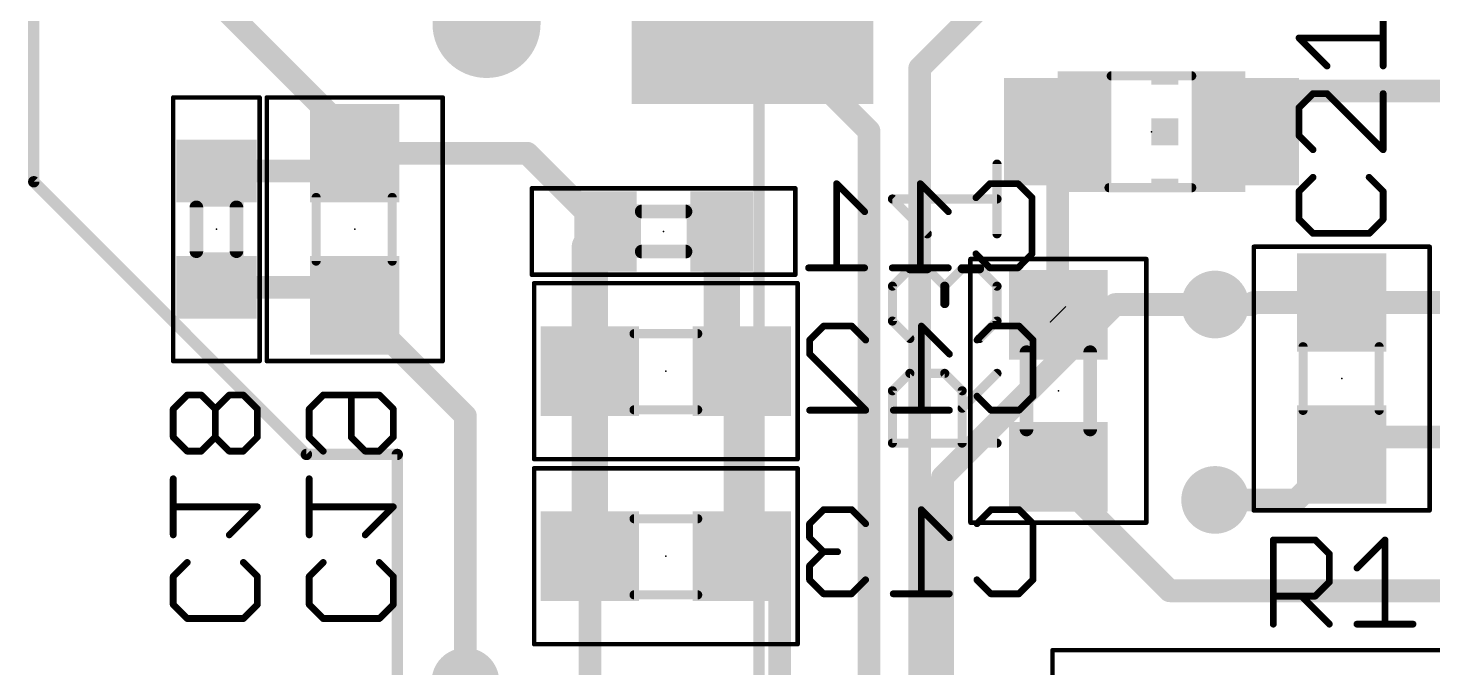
# Model space of a CAD drawing. Extents: x -0.1 to 70.5, y -0.1 to 57.
# Drawn here: x 25.59 to 41.3, y 37.49 to 44.64 of the extents above; entities that cross this region are included whole.
import ezdxf

# ---------------------------------------------------------------- set-up
doc = ezdxf.new("R2010")
doc.units = 0
for name, color, linetype in [('1', 14, 'CONTINUOUS'), ('16', 174, 'CONTINUOUS'), ('17', 94, 'CONTINUOUS'), ('18', 94, 'CONTINUOUS'), ('21', 250, 'CONTINUOUS'), ('23', 178, 'CONTINUOUS'), ('24', 178, 'CONTINUOUS'), ('25', 250, 'CONTINUOUS'), ('26', 250, 'CONTINUOUS'), ('39', 14, 'CONTINUOUS'), ('40', 174, 'CONTINUOUS'), ('51', 250, 'CONTINUOUS'), ('52', 250, 'CONTINUOUS')]:
    doc.layers.add(name, color=color, linetype=linetype)

# ---------------------------------------------------------------- blocks, each defined once
blk = doc.blocks.new('RECT')
blk.add_solid([(-0.5, -0.5), (0.5, -0.5), (-0.5, 0.5), (0.5, 0.5)])
blk = doc.blocks.new('LONGP100')
at = {"const_width": 1}
blk.add_lwpolyline([(-0.5, 0), (0.5, 0)], dxfattribs=at)
at = {"const_width": 0.5}
for points in [[(-0.5, 0.25, 1), (-0.5, -0.25)], [(0.5, -0.25, 1), (0.5, 0.25)]]:
    blk.add_lwpolyline(points, format="xyb", dxfattribs=at)
blk = doc.blocks.new('ROUNDV')
at = {"const_width": 0.5}
blk.add_lwpolyline([(0, -0.25, 1), (0, 0.25, 1), (0, -0.25)], format="xyb", dxfattribs=at)

msp = doc.modelspace()

# ---------------------------------------------------------------- linework, layer by layer
at = {"layer": '1'}
for points, const_width in [([(25.654, 42.926), (25.654, 56.896)], 0.127), ([(35.56, 44.196), (37.8748, 46.5108)], 0.254), ([(35.56, 44.196), (35.56, 31.75)], 0.254), ([(39.2008, 43.4848), (39.658, 43.942)], 0.254), ([(39.658, 43.942), (42.926, 43.942)], 0.254), ([(37.1008, 41.4478), (37.1008, 43.4848)], 0.254), ([(28.702, 39.878), (25.654, 42.926)], 0.127), ([(39.2682, 41.5542), (38.862, 41.5542)], 0.254), ([(39.2906, 41.5766), (39.2682, 41.5542)], 0.254), ([(40.2774, 41.5766), (39.2906, 41.5766)], 0.254), ([(41.6138, 41.5766), (40.2774, 41.5766)], 0.254), ([(37.1094, 41.4392), (37.1008, 41.4478)], 0.254), ([(40.2774, 39.8766), (40.4742, 40.0734)], 0.254), ([(40.4742, 40.0734), (41.817, 40.0734)], 0.254), ([(29.718, 39.878), (28.702, 39.878)], 0.127), ([(29.718, 20.32), (29.718, 39.878)], 0.127), ([(40.2774, 39.8766), (39.7708, 39.37)], 0.254), ([(37.1094, 39.5986), (37.1094, 39.7392)], 0.254), ([(38.354, 38.354), (37.1094, 39.5986)], 0.254), ([(39.7708, 39.37), (38.862, 39.37)], 0.254), ([(41.656, 38.354), (38.354, 38.354)], 0.254)]:
    msp.add_lwpolyline(points, dxfattribs=dict(at, const_width=const_width))
for points, const_width in [([(35.6235, 44.196, 1), (35.4965, 44.196)], 0.127), ([(35.5151, 44.2409, 1), (35.6049, 44.1511)], 0.127), ([(39.658, 44.0055, 1), (39.658, 43.8785)], 0.127), ([(39.7029, 43.8971, 1), (39.6131, 43.9869)], 0.127), ([(37.1643, 43.4848, 1), (37.0373, 43.4848)], 0.127), ([(39.1559, 43.5297, 1), (39.2457, 43.4399)], 0.127), ([(25.6765, 42.9485, 1), (25.6315, 42.9035)], 0.0635), ([(25.6223, 42.926, 1), (25.6857, 42.926)], 0.0635), ([(38.862, 41.6177, 1), (38.862, 41.4907)], 0.127), ([(39.2233, 41.5991, 1), (39.3131, 41.5093)], 0.127), ([(39.2906, 41.6401, 1), (39.2906, 41.5131)], 0.127), ([(39.3355, 41.5317, 1), (39.2457, 41.6215)], 0.127), ([(39.2682, 41.4907, 1), (39.2682, 41.6177)], 0.127), ([(40.2774, 41.6401, 1), (40.2774, 41.5131)], 0.127), ([(40.2774, 41.5131, 1), (40.2774, 41.6401)], 0.127), ([(37.1457, 41.4927, 1), (37.0559, 41.4029)], 0.127), ([(37.0373, 41.4478, 1), (37.1643, 41.4478)], 0.127), ([(37.0645, 41.3943, 1), (37.1543, 41.4841)], 0.127), ([(40.4742, 40.1369, 1), (40.4742, 40.0099)], 0.127), ([(40.5191, 40.0285, 1), (40.4293, 40.1183)], 0.127), ([(28.702, 39.9098, 1), (28.702, 39.8462)], 0.0635), ([(28.6795, 39.8555, 1), (28.7245, 39.9005)], 0.0635), ([(29.7497, 39.878, 1), (29.6863, 39.878)], 0.0635), ([(29.718, 39.8462, 1), (29.718, 39.9098)], 0.0635), ([(40.2325, 39.9215, 1), (40.3223, 39.8317)], 0.127), ([(40.3223, 39.8317, 1), (40.2325, 39.9215)], 0.127), ([(37.1729, 39.7392, 1), (37.0459, 39.7392)], 0.127), ([(37.1543, 39.6435, 1), (37.0645, 39.5537)], 0.127), ([(37.0459, 39.5986, 1), (37.1729, 39.5986)], 0.127), ([(38.862, 39.4335, 1), (38.862, 39.3065)], 0.127), ([(39.7259, 39.4149, 1), (39.8157, 39.3251)], 0.127), ([(39.7708, 39.3065, 1), (39.7708, 39.4335)], 0.127), ([(38.354, 38.4175, 1), (38.354, 38.2905)], 0.127), ([(38.3091, 38.3091, 1), (38.3989, 38.3989)], 0.127)]:
    msp.add_lwpolyline(points, format="xyb", dxfattribs=dict(at, const_width=const_width))
at = {"layer": '16'}
for points, const_width in [([(25.654, 42.926), (25.654, 56.896)], 0.127), ([(29.2428, 43.4012), (27.432, 45.212)], 0.254), ([(34.992, 43.494), (33.274, 45.212)], 0.254), ([(29.2428, 43.245), (29.2428, 43.4012)], 0.254), ([(34.992, 28.146), (34.992, 43.494)], 0.254), ([(29.0428, 43.045), (29.2428, 43.245)], 0.254), ([(29.2428, 43.245), (31.1708, 43.245)], 0.254), ([(31.1708, 43.245), (32.046, 42.3698)], 0.254), ([(27.696, 43.045), (29.0428, 43.045)], 0.254), ([(28.702, 39.878), (25.654, 42.926)], 0.127), ([(31.8714, 42.1952), (32.046, 42.3698)], 0.4064), ([(33.346, 41.0344), (33.346, 42.3698)], 0.4064), ([(31.8714, 40.809), (31.8714, 42.1952)], 0.4064), ([(27.696, 41.745), (29.0428, 41.745)], 0.254), ([(29.0428, 41.745), (29.1709, 41.6169)], 0.254), ([(29.1709, 41.6169), (29.2428, 41.545)], 0.254), ([(30.48, 40.3078), (29.2428, 41.545)], 0.254), ([(37.7442, 41.5542), (35.814, 39.624)], 0.254), ([(38.862, 41.5542), (37.7442, 41.5542)], 0.254), ([(33.5714, 40.809), (33.346, 41.0344)], 0.4064), ([(31.8714, 38.7406), (31.8714, 40.809)], 0.4064), ([(33.5714, 38.7406), (33.5714, 40.809)], 0.4064), ([(30.48, 37.338), (30.48, 40.3078)], 0.254), ([(29.718, 39.878), (28.702, 39.878)], 0.127), ([(29.718, 20.32), (29.718, 39.878)], 0.127), ([(35.814, 39.624), (35.814, 29.464)], 0.254), ([(33.5968, 38.766), (33.5714, 38.7406)], 0.4064), ([(31.8714, 33.1526), (31.8714, 38.7406)], 0.254), ([(33.992, 38.3708), (33.5968, 38.766)], 0.254), ([(33.992, 28.146), (33.992, 38.3708)], 0.254)]:
    msp.add_lwpolyline(points, dxfattribs=dict(at, const_width=const_width))
for points, const_width in [([(29.3063, 43.4012, 1), (29.1793, 43.4012)], 0.127), ([(29.1979, 43.3563, 1), (29.2877, 43.4461)], 0.127), ([(35.0555, 43.494, 1), (34.9285, 43.494)], 0.127), ([(34.9471, 43.4491, 1), (35.0369, 43.5389)], 0.127), ([(29.2428, 43.3085, 1), (29.2428, 43.1815)], 0.127), ([(29.2877, 43.2001, 1), (29.1979, 43.2899)], 0.127), ([(31.2157, 43.2899, 1), (31.1259, 43.2001)], 0.127), ([(31.1708, 43.1815, 1), (31.1708, 43.3085)], 0.127), ([(29.1793, 43.245, 1), (29.3063, 43.245)], 0.127), ([(27.696, 43.1085, 1), (27.696, 42.9815)], 0.127), ([(28.9979, 43.0899, 1), (29.0877, 43.0001)], 0.127), ([(29.0428, 42.9815, 1), (29.0428, 43.1085)], 0.127), ([(25.6765, 42.9485, 1), (25.6315, 42.9035)], 0.0635), ([(25.6223, 42.926, 1), (25.6857, 42.926)], 0.0635), ([(32.1178, 42.298, 1), (31.9742, 42.4416)], 0.2032), ([(33.4476, 42.3698, 1), (33.2444, 42.3698)], 0.2032), ([(32.0011, 42.3249, 1), (32.0909, 42.4147)], 0.127), ([(31.973, 42.1952, 1), (31.7698, 42.1952)], 0.2032), ([(31.7996, 42.267, 1), (31.9432, 42.1234)], 0.2032), ([(27.696, 41.8085, 1), (27.696, 41.6815)], 0.127), ([(29.0877, 41.7899, 1), (28.9979, 41.7001)], 0.127), ([(29.0428, 41.6815, 1), (29.0428, 41.8085)], 0.127), ([(29.2158, 41.6618, 1), (29.126, 41.572)], 0.127), ([(29.126, 41.572, 1), (29.2158, 41.6618)], 0.127), ([(29.2877, 41.5899, 1), (29.1979, 41.5001)], 0.127), ([(29.1979, 41.5001, 1), (29.2877, 41.5899)], 0.127), ([(37.7442, 41.6177, 1), (37.7442, 41.4907)], 0.127), ([(37.7891, 41.5093, 1), (37.6993, 41.5991)], 0.127), ([(38.862, 41.4907, 1), (38.862, 41.6177)], 0.127), ([(33.4178, 41.1062, 1), (33.2742, 40.9626)], 0.2032), ([(31.973, 40.809, 1), (31.7698, 40.809)], 0.2032), ([(33.2444, 41.0344, 1), (33.4476, 41.0344)], 0.2032), ([(33.673, 40.809, 1), (33.4698, 40.809)], 0.2032), ([(31.7698, 40.809, 1), (31.973, 40.809)], 0.2032), ([(33.4996, 40.7372, 1), (33.6432, 40.8808)], 0.2032), ([(30.5435, 40.3078, 1), (30.4165, 40.3078)], 0.127), ([(30.4351, 40.2629, 1), (30.5249, 40.3527)], 0.127), ([(28.702, 39.9098, 1), (28.702, 39.8462)], 0.0635), ([(28.6795, 39.8555, 1), (28.7245, 39.9005)], 0.0635), ([(29.7497, 39.878, 1), (29.6863, 39.878)], 0.0635), ([(29.718, 39.8462, 1), (29.718, 39.9098)], 0.0635), ([(35.8775, 39.624, 1), (35.7505, 39.624)], 0.127), ([(35.7691, 39.6689, 1), (35.8589, 39.5791)], 0.127), ([(33.6686, 38.6942, 1), (33.525, 38.8378)], 0.2032), ([(31.7698, 38.7406, 1), (31.973, 38.7406)], 0.2032), ([(31.9349, 38.7406, 1), (31.8079, 38.7406)], 0.127), ([(33.4698, 38.7406, 1), (33.673, 38.7406)], 0.2032), ([(33.4996, 38.8124, 1), (33.6432, 38.6688)], 0.2032), ([(33.6417, 38.8109, 1), (33.5519, 38.7211)], 0.127), ([(34.0555, 38.3708, 1), (33.9285, 38.3708)], 0.127), ([(33.9471, 38.3259, 1), (34.0369, 38.4157)], 0.127)]:
    msp.add_lwpolyline(points, format="xyb", dxfattribs=dict(at, const_width=const_width))
at = {"layer": '21', "const_width": 0.127}
msp.add_lwpolyline([(33.764, 55.2), (33.764, 35.642)], dxfattribs=at)
at = {"layer": '23'}
for p in [(38.1508, 43.4848), (40.2774, 40.7266), (37.1094, 40.5892)]:
    msp.add_point(p, dxfattribs=at)
at = {"layer": '24'}
for p in [(27.696, 42.395), (29.2428, 42.395), (32.696, 42.3698), (32.7214, 40.809), (32.7214, 38.7406)]:
    msp.add_point(p, dxfattribs=at)
at = {"layer": '25'}
for points, const_width in [([(40.7411, 44.2199), (40.7411, 44.847)], 0.0762), ([(40.114, 44.2199), (39.8005, 44.5335)], 0.0762), ([(39.8005, 44.5335), (40.7411, 44.5335)], 0.0762), ([(39.9573, 43.9115), (39.8005, 43.7547)], 0.0762), ([(40.114, 43.9115), (39.9573, 43.9115)], 0.0762), ([(40.7411, 43.2844), (40.114, 43.9115)], 0.0762), ([(40.7411, 43.9115), (40.7411, 43.2844)], 0.0762), ([(39.8005, 43.7547), (39.8005, 43.4412)], 0.0762), ([(39.8005, 43.4412), (39.9573, 43.2844)], 0.0762), ([(36.4236, 42.3438), (36.4236, 43.1234)], 0.1016), ([(39.9573, 42.976), (39.8005, 42.8192)], 0.0762), ([(40.7411, 42.8192), (40.5843, 42.976)], 0.0762), ([(35.644, 42.3438), (35.2542, 42.7336)], 0.1016), ([(35.2542, 42.7336), (36.4236, 42.7336)], 0.1016), ([(39.8005, 42.8192), (39.8005, 42.5057)], 0.0762), ([(40.7411, 42.5057), (40.7411, 42.8192)], 0.0762), ([(39.8005, 42.5057), (39.9573, 42.3489)], 0.0762), ([(40.5843, 42.3489), (40.7411, 42.5057)], 0.0762), ([(39.9573, 42.3489), (40.5843, 42.3489)], 0.0762), ([(35.2542, 41.7591), (35.4491, 41.954)], 0.1016), ([(35.4491, 41.954), (35.644, 41.954)], 0.1016), ([(35.644, 41.954), (35.8389, 41.7591)], 0.1016), ([(35.8389, 41.7591), (36.0338, 41.954)], 0.1016), ([(36.0338, 41.954), (36.2287, 41.954)], 0.1016), ([(36.2287, 41.954), (36.4236, 41.7591)], 0.1016), ([(35.2542, 41.3693), (35.2542, 41.7591)], 0.1016), ([(35.8389, 41.7591), (35.8389, 41.5642)], 0.1016), ([(36.4236, 41.7591), (36.4236, 41.3693)], 0.1016), ([(35.4491, 41.1744), (35.2542, 41.3693)], 0.1016), ([(36.4236, 41.3693), (36.2287, 41.1744)], 0.1016), ([(35.2542, 40.5897), (35.4491, 40.7846)], 0.1016), ([(35.4491, 40.7846), (35.8389, 40.7846)], 0.1016), ([(35.8389, 40.7846), (36.0338, 40.5897)], 0.1016), ([(36.0338, 40.3948), (36.4236, 40.7846)], 0.1016), ([(35.2542, 40.005), (35.2542, 40.5897)], 0.1016), ([(36.0338, 40.5897), (36.0338, 40.005)], 0.1016), ([(36.4236, 40.005), (35.2542, 40.005)], 0.1016), ([(39.5125, 37.9813), (39.5125, 38.9219)], 0.0762), ([(39.5125, 38.9219), (39.9828, 38.9219)], 0.0762), ([(39.9828, 38.9219), (40.1396, 38.7651)], 0.0762), ([(40.448, 38.6084), (40.7616, 38.9219)], 0.0762), ([(40.7616, 38.9219), (40.7616, 37.9813)], 0.0762), ([(40.1396, 38.7651), (40.1396, 38.4516)], 0.0762), ([(40.1396, 38.4516), (39.9828, 38.2948)], 0.0762), ([(39.9828, 38.2948), (39.5125, 38.2948)], 0.0762), ([(39.826, 38.2948), (40.1396, 37.9813)], 0.0762), ([(40.448, 37.9813), (41.0751, 37.9813)], 0.0762)]:
    msp.add_lwpolyline(points, dxfattribs=dict(at, const_width=const_width))
for points, const_width in [([(39.814, 44.5469, 1), (39.787, 44.52)], 0.0381), ([(39.8005, 44.5525, 1), (39.8005, 44.5144)], 0.0381), ([(40.7411, 44.5144, 1), (40.7411, 44.5525)], 0.0381), ([(40.1006, 44.2065, 1), (40.1275, 44.2334)], 0.0381), ([(40.7221, 44.2199, 1), (40.7602, 44.2199)], 0.0381), ([(39.9573, 43.9305, 1), (39.9573, 43.8924)], 0.0381), ([(39.9707, 43.898, 1), (39.9438, 43.925)], 0.0381), ([(40.1275, 43.925, 1), (40.1006, 43.898)], 0.0381), ([(40.114, 43.8924, 1), (40.114, 43.9305)], 0.0381), ([(40.7602, 43.9115, 1), (40.7221, 43.9115)], 0.0381), ([(39.8195, 43.7547, 1), (39.7814, 43.7547)], 0.0381), ([(39.787, 43.7682, 1), (39.814, 43.7412)], 0.0381), ([(39.7814, 43.4412, 1), (39.8195, 43.4412)], 0.0381), ([(39.814, 43.4547, 1), (39.787, 43.4277)], 0.0381), ([(39.9438, 43.2709, 1), (39.9707, 43.2979)], 0.0381), ([(40.7221, 43.2844, 1), (40.7602, 43.2844)], 0.0381), ([(40.7276, 43.2709, 1), (40.7546, 43.2979)], 0.0381), ([(36.449, 43.1234, 1), (36.3982, 43.1234)], 0.0508), ([(39.9707, 42.9625, 1), (39.9438, 42.9894)], 0.0381), ([(40.5978, 42.9894, 1), (40.5709, 42.9625)], 0.0381), ([(35.2722, 42.7516, 1), (35.2362, 42.7156)], 0.0508), ([(35.2542, 42.759, 1), (35.2542, 42.7082)], 0.0508), ([(36.4236, 42.7082, 1), (36.4236, 42.759)], 0.0508), ([(39.8195, 42.8192, 1), (39.7814, 42.8192)], 0.0381), ([(39.787, 42.8327, 1), (39.814, 42.8057)], 0.0381), ([(40.7602, 42.8192, 1), (40.7221, 42.8192)], 0.0381), ([(40.7276, 42.8057, 1), (40.7546, 42.8327)], 0.0381), ([(39.7814, 42.5057, 1), (39.8195, 42.5057)], 0.0381), ([(39.814, 42.5191, 1), (39.787, 42.4922)], 0.0381), ([(40.7221, 42.5057, 1), (40.7602, 42.5057)], 0.0381), ([(40.7546, 42.4922, 1), (40.7276, 42.5191)], 0.0381), ([(35.626, 42.3258, 1), (35.662, 42.3618)], 0.0508), ([(36.3982, 42.3438, 1), (36.449, 42.3438)], 0.0508), ([(39.9573, 42.368, 1), (39.9573, 42.3299)], 0.0381), ([(39.9438, 42.3354, 1), (39.9707, 42.3624)], 0.0381), ([(40.5709, 42.3624, 1), (40.5978, 42.3354)], 0.0381), ([(40.5843, 42.3299, 1), (40.5843, 42.368)], 0.0381), ([(35.4491, 41.9794, 1), (35.4491, 41.9286)], 0.0508), ([(35.4671, 41.936, 1), (35.4311, 41.972)], 0.0508), ([(35.662, 41.972, 1), (35.626, 41.936)], 0.0508), ([(35.644, 41.9286, 1), (35.644, 41.9794)], 0.0508), ([(36.0338, 41.9794, 1), (36.0338, 41.9286)], 0.0508), ([(36.0518, 41.936, 1), (36.0158, 41.972)], 0.0508), ([(36.2467, 41.972, 1), (36.2107, 41.936)], 0.0508), ([(36.2287, 41.9286, 1), (36.2287, 41.9794)], 0.0508), ([(35.2362, 41.7771, 1), (35.2722, 41.7411)], 0.0508), ([(35.2796, 41.7591, 1), (35.2288, 41.7591)], 0.0508), ([(35.8209, 41.7771, 1), (35.8569, 41.7411)], 0.0508), ([(35.8643, 41.7591, 1), (35.8135, 41.7591)], 0.0508), ([(35.8209, 41.7411, 1), (35.8569, 41.7771)], 0.0508), ([(36.449, 41.7591, 1), (36.3982, 41.7591)], 0.0508), ([(36.4056, 41.7411, 1), (36.4416, 41.7771)], 0.0508), ([(35.8135, 41.5642, 1), (35.8643, 41.5642)], 0.0508), ([(35.2722, 41.3873, 1), (35.2362, 41.3513)], 0.0508), ([(35.2288, 41.3693, 1), (35.2796, 41.3693)], 0.0508), ([(36.3982, 41.3693, 1), (36.449, 41.3693)], 0.0508), ([(36.4416, 41.3513, 1), (36.4056, 41.3873)], 0.0508), ([(35.4311, 41.1564, 1), (35.4671, 41.1924)], 0.0508), ([(36.2107, 41.1924, 1), (36.2467, 41.1564)], 0.0508), ([(35.4491, 40.81, 1), (35.4491, 40.7592)], 0.0508), ([(35.4671, 40.7666, 1), (35.4311, 40.8026)], 0.0508), ([(35.8569, 40.8026, 1), (35.8209, 40.7666)], 0.0508), ([(35.8389, 40.7592, 1), (35.8389, 40.81)], 0.0508), ([(36.4416, 40.7666, 1), (36.4056, 40.8026)], 0.0508), ([(35.2362, 40.6077, 1), (35.2722, 40.5717)], 0.0508), ([(35.2796, 40.5897, 1), (35.2288, 40.5897)], 0.0508), ([(36.0592, 40.5897, 1), (36.0084, 40.5897)], 0.0508), ([(36.0158, 40.5717, 1), (36.0518, 40.6077)], 0.0508), ([(36.0158, 40.4128, 1), (36.0518, 40.3768)], 0.0508), ([(35.2542, 40.0304, 1), (35.2542, 39.9796)], 0.0508), ([(36.4236, 39.9796, 1), (36.4236, 40.0304)], 0.0508), ([(35.2288, 40.005, 1), (35.2796, 40.005)], 0.0508), ([(36.0084, 40.005, 1), (36.0592, 40.005)], 0.0508), ([(39.5125, 38.941, 1), (39.5125, 38.9029)], 0.0381), ([(39.5316, 38.9219, 1), (39.4935, 38.9219)], 0.0381), ([(39.9963, 38.9354, 1), (39.9693, 38.9084)], 0.0381), ([(39.9828, 38.9029, 1), (39.9828, 38.941)], 0.0381), ([(40.7806, 38.9219, 1), (40.7425, 38.9219)], 0.0381), ([(40.775, 38.9084, 1), (40.7481, 38.9354)], 0.0381), ([(40.1586, 38.7651, 1), (40.1205, 38.7651)], 0.0381), ([(40.1261, 38.7517, 1), (40.153, 38.7786)], 0.0381), ([(40.4345, 38.6218, 1), (40.4615, 38.5949)], 0.0381), ([(40.153, 38.4381, 1), (40.1261, 38.4651)], 0.0381), ([(39.5125, 38.3139, 1), (39.5125, 38.2758)], 0.0381), ([(39.8395, 38.3083, 1), (39.8126, 38.2814)], 0.0381), ([(39.9693, 38.3083, 1), (39.9963, 38.2814)], 0.0381), ([(39.9828, 38.2758, 1), (39.9828, 38.3139)], 0.0381), ([(40.1205, 38.4516, 1), (40.1586, 38.4516)], 0.0381), ([(40.1261, 37.9678, 1), (40.153, 37.9948)], 0.0381), ([(40.448, 38.0004, 1), (40.448, 37.9623)], 0.0381), ([(41.0751, 37.9623, 1), (41.0751, 38.0004)], 0.0381), ([(39.4935, 37.9813, 1), (39.5316, 37.9813)], 0.0381), ([(40.7425, 37.9813, 1), (40.7806, 37.9813)], 0.0381)]:
    msp.add_lwpolyline(points, format="xyb", dxfattribs=dict(at, const_width=const_width))
at = {"layer": '26', "const_width": 0.0762}
for points in [[(34.9439, 42.5908), (34.6303, 42.9043)], [(34.6303, 42.9043), (34.6303, 41.9637)], [(35.8794, 42.5908), (35.5658, 42.9043)], [(35.5658, 42.9043), (35.5658, 41.9637)], [(36.1878, 42.7475), (36.3446, 42.9043)], [(36.3446, 42.9043), (36.6581, 42.9043)], [(36.6581, 42.9043), (36.8149, 42.7475)], [(36.8149, 42.7475), (36.8149, 42.1205)], [(36.3446, 41.9637), (36.1878, 42.1205)], [(36.8149, 42.1205), (36.6581, 41.9637)], [(34.9439, 41.9637), (34.3168, 41.9637)], [(35.8794, 41.9637), (35.2523, 41.9637)], [(36.6581, 41.9637), (36.3446, 41.9637)], [(34.3288, 41.1563), (34.4856, 41.3131)], [(34.4856, 41.3131), (34.7991, 41.3131)], [(34.7991, 41.3131), (34.9559, 41.1563)], [(35.8914, 40.9996), (35.5778, 41.3131)], [(35.5778, 41.3131), (35.5778, 40.3725)], [(36.1998, 41.1563), (36.3566, 41.3131)], [(36.3566, 41.3131), (36.6701, 41.3131)], [(36.6701, 41.3131), (36.8269, 41.1563)], [(34.3288, 40.9996), (34.3288, 41.1563)], [(36.8269, 41.1563), (36.8269, 40.5293)], [(34.9559, 40.3725), (34.3288, 40.9996)], [(27.3699, 40.5419), (27.2131, 40.3851)], [(27.5266, 40.5419), (27.3699, 40.5419)], [(27.6834, 40.3851), (27.5266, 40.5419)], [(27.8402, 40.5419), (27.6834, 40.3851)], [(27.9969, 40.5419), (27.8402, 40.5419)], [(28.1537, 40.3851), (27.9969, 40.5419)], [(28.7333, 40.3851), (28.8901, 40.5419)], [(28.8901, 40.5419), (29.5171, 40.5419)], [(29.2036, 40.0715), (29.2036, 40.5419)], [(29.5171, 40.5419), (29.6739, 40.3851)], [(36.3566, 40.3725), (36.1998, 40.5293)], [(36.8269, 40.5293), (36.6701, 40.3725)], [(27.2131, 40.3851), (27.2131, 40.0715)], [(27.6834, 40.0715), (27.6834, 40.3851)], [(28.1537, 40.0715), (28.1537, 40.3851)], [(28.7333, 40.0715), (28.7333, 40.3851)], [(29.6739, 40.3851), (29.6739, 40.0715)], [(34.3288, 40.3725), (34.9559, 40.3725)], [(35.8914, 40.3725), (35.2643, 40.3725)], [(36.6701, 40.3725), (36.3566, 40.3725)], [(27.2131, 40.0715), (27.3699, 39.9148)], [(27.5266, 39.9148), (27.6834, 40.0715)], [(27.6834, 40.0715), (27.8402, 39.9148)], [(27.9969, 39.9148), (28.1537, 40.0715)], [(28.8901, 39.9148), (28.7333, 40.0715)], [(29.3604, 39.9148), (29.2036, 40.0715)], [(29.6739, 40.0715), (29.5171, 39.9148)], [(27.3699, 39.9148), (27.5266, 39.9148)], [(27.8402, 39.9148), (27.9969, 39.9148)], [(29.5171, 39.9148), (29.3604, 39.9148)], [(27.2131, 38.9793), (27.2131, 39.6063)], [(28.7333, 38.9793), (28.7333, 39.6063)], [(28.1537, 39.2928), (27.2131, 39.2928)], [(27.8402, 38.9793), (28.1537, 39.2928)], [(29.6739, 39.2928), (28.7333, 39.2928)], [(29.3604, 38.9793), (29.6739, 39.2928)], [(34.4846, 39.2609), (34.3278, 39.1041)], [(34.7981, 39.2609), (34.4846, 39.2609)], [(34.9549, 39.1041), (34.7981, 39.2609)], [(35.8904, 38.9474), (35.5768, 39.2609)], [(35.5768, 39.2609), (35.5768, 38.3203)], [(36.1988, 39.1041), (36.3556, 39.2609)], [(36.3556, 39.2609), (36.6691, 39.2609)], [(36.6691, 39.2609), (36.8259, 39.1041)], [(34.3278, 39.1041), (34.3278, 38.9474)], [(36.8259, 39.1041), (36.8259, 38.4771)], [(34.3278, 38.9474), (34.4846, 38.7906)], [(34.4846, 38.7906), (34.3278, 38.6338)], [(34.4846, 38.7906), (34.6413, 38.7906)], [(27.2131, 38.514), (27.3699, 38.6708)], [(27.9969, 38.6708), (28.1537, 38.514)], [(28.7333, 38.514), (28.8901, 38.6708)], [(29.5171, 38.6708), (29.6739, 38.514)], [(34.3278, 38.6338), (34.3278, 38.4771)], [(27.2131, 38.2005), (27.2131, 38.514)], [(28.1537, 38.514), (28.1537, 38.2005)], [(28.7333, 38.2005), (28.7333, 38.514)], [(29.6739, 38.514), (29.6739, 38.2005)], [(34.3278, 38.4771), (34.4846, 38.3203)], [(34.7981, 38.3203), (34.9549, 38.4771)], [(36.3556, 38.3203), (36.1988, 38.4771)], [(36.8259, 38.4771), (36.6691, 38.3203)], [(34.4846, 38.3203), (34.7981, 38.3203)], [(35.8904, 38.3203), (35.2633, 38.3203)], [(36.6691, 38.3203), (36.3556, 38.3203)], [(27.3699, 38.0437), (27.2131, 38.2005)], [(28.1537, 38.2005), (27.9969, 38.0437)], [(28.8901, 38.0437), (28.7333, 38.2005)], [(29.6739, 38.2005), (29.5171, 38.0437)], [(27.9969, 38.0437), (27.3699, 38.0437)], [(29.5171, 38.0437), (28.8901, 38.0437)]]:
    msp.add_lwpolyline(points, dxfattribs=at)
at = {"layer": '26', "const_width": 0.0381}
for points in [[(34.6438, 42.9178, 1), (34.6169, 42.8908)], [(34.6494, 42.9043, 1), (34.6113, 42.9043)], [(35.5793, 42.9178, 1), (35.5524, 42.8908)], [(35.5849, 42.9043, 1), (35.5468, 42.9043)], [(36.3446, 42.9234, 1), (36.3446, 42.8853)], [(36.3581, 42.8908, 1), (36.3311, 42.9178)], [(36.6716, 42.9178, 1), (36.6447, 42.8908)], [(36.6581, 42.8853, 1), (36.6581, 42.9234)], [(36.1744, 42.761, 1), (36.2013, 42.7341)], [(36.834, 42.7475, 1), (36.7959, 42.7475)], [(36.8014, 42.7341, 1), (36.8284, 42.761)], [(34.9304, 42.5773, 1), (34.9573, 42.6042)], [(35.8659, 42.5773, 1), (35.8929, 42.6042)], [(36.2013, 42.1339, 1), (36.1744, 42.107)], [(36.7959, 42.1205, 1), (36.834, 42.1205)], [(36.8284, 42.107, 1), (36.8014, 42.1339)], [(34.3168, 41.9828, 1), (34.3168, 41.9447)], [(34.6113, 41.9637, 1), (34.6494, 41.9637)], [(34.9439, 41.9447, 1), (34.9439, 41.9828)], [(35.2523, 41.9828, 1), (35.2523, 41.9447)], [(35.5468, 41.9637, 1), (35.5849, 41.9637)], [(35.8794, 41.9447, 1), (35.8794, 41.9828)], [(36.3446, 41.9828, 1), (36.3446, 41.9447)], [(36.3311, 41.9502, 1), (36.3581, 41.9772)], [(36.6447, 41.9772, 1), (36.6716, 41.9502)], [(36.6581, 41.9447, 1), (36.6581, 41.9828)], [(34.4856, 41.3322, 1), (34.4856, 41.2941)], [(34.499, 41.2996, 1), (34.4721, 41.3266)], [(34.8126, 41.3266, 1), (34.7856, 41.2996)], [(34.7991, 41.2941, 1), (34.7991, 41.3322)], [(35.5913, 41.3266, 1), (35.5644, 41.2996)], [(35.5969, 41.3131, 1), (35.5588, 41.3131)], [(36.3566, 41.3322, 1), (36.3566, 41.2941)], [(36.3701, 41.2996, 1), (36.3431, 41.3266)], [(36.6836, 41.3266, 1), (36.6567, 41.2996)], [(36.6701, 41.2941, 1), (36.6701, 41.3322)], [(34.3478, 41.1563, 1), (34.3097, 41.1563)], [(34.3153, 41.1698, 1), (34.3423, 41.1429)], [(34.9424, 41.1429, 1), (34.9693, 41.1698)], [(36.1864, 41.1698, 1), (36.2133, 41.1429)], [(36.846, 41.1563, 1), (36.8079, 41.1563)], [(36.8134, 41.1429, 1), (36.8404, 41.1698)], [(34.3097, 40.9996, 1), (34.3478, 40.9996)], [(34.3423, 41.013, 1), (34.3153, 40.9861)], [(35.8779, 40.9861, 1), (35.9049, 41.013)], [(27.3699, 40.5609, 1), (27.3699, 40.5228)], [(27.3833, 40.5284, 1), (27.3564, 40.5553)], [(27.5401, 40.5553, 1), (27.5132, 40.5284)], [(27.5266, 40.5228, 1), (27.5266, 40.5609)], [(27.8402, 40.5609, 1), (27.8402, 40.5228)], [(27.8536, 40.5284, 1), (27.8267, 40.5553)], [(28.0104, 40.5553, 1), (27.9835, 40.5284)], [(27.9969, 40.5228, 1), (27.9969, 40.5609)], [(28.8901, 40.5609, 1), (28.8901, 40.5228)], [(28.9035, 40.5284, 1), (28.8766, 40.5553)], [(29.2227, 40.5419, 1), (29.1846, 40.5419)], [(29.5306, 40.5553, 1), (29.5037, 40.5284)], [(29.5171, 40.5228, 1), (29.5171, 40.5609)], [(36.2133, 40.5427, 1), (36.1864, 40.5158)], [(36.8079, 40.5293, 1), (36.846, 40.5293)], [(36.8404, 40.5158, 1), (36.8134, 40.5427)], [(27.2322, 40.3851, 1), (27.1941, 40.3851)], [(27.1996, 40.3986, 1), (27.2266, 40.3716)], [(27.6699, 40.3986, 1), (27.6969, 40.3716)], [(27.7025, 40.3851, 1), (27.6644, 40.3851)], [(27.6699, 40.3716, 1), (27.6969, 40.3986)], [(28.1728, 40.3851, 1), (28.1347, 40.3851)], [(28.1402, 40.3716, 1), (28.1672, 40.3986)], [(28.7523, 40.3851, 1), (28.7142, 40.3851)], [(28.7198, 40.3986, 1), (28.7468, 40.3716)], [(29.693, 40.3851, 1), (29.6549, 40.3851)], [(29.6604, 40.3716, 1), (29.6874, 40.3986)], [(34.3288, 40.3916, 1), (34.3288, 40.3535)], [(34.9424, 40.359, 1), (34.9693, 40.386)], [(34.9559, 40.3535, 1), (34.9559, 40.3916)], [(35.2643, 40.3916, 1), (35.2643, 40.3535)], [(35.5588, 40.3725, 1), (35.5969, 40.3725)], [(35.8914, 40.3535, 1), (35.8914, 40.3916)], [(36.3566, 40.3916, 1), (36.3566, 40.3535)], [(36.3431, 40.359, 1), (36.3701, 40.386)], [(36.6567, 40.386, 1), (36.6836, 40.359)], [(36.6701, 40.3535, 1), (36.6701, 40.3916)], [(27.2266, 40.085, 1), (27.1996, 40.0581)], [(27.1941, 40.0715, 1), (27.2322, 40.0715)], [(27.6969, 40.085, 1), (27.6699, 40.0581)], [(27.6644, 40.0715, 1), (27.7025, 40.0715)], [(27.6969, 40.0581, 1), (27.6699, 40.085)], [(28.1347, 40.0715, 1), (28.1728, 40.0715)], [(28.1672, 40.0581, 1), (28.1402, 40.085)], [(28.7468, 40.085, 1), (28.7198, 40.0581)], [(28.7142, 40.0715, 1), (28.7523, 40.0715)], [(29.2171, 40.085, 1), (29.1901, 40.0581)], [(29.1846, 40.0715, 1), (29.2227, 40.0715)], [(29.6549, 40.0715, 1), (29.693, 40.0715)], [(29.6874, 40.0581, 1), (29.6604, 40.085)], [(27.3699, 39.9338, 1), (27.3699, 39.8957)], [(27.3564, 39.9013, 1), (27.3833, 39.9283)], [(27.5132, 39.9283, 1), (27.5401, 39.9013)], [(27.5266, 39.8957, 1), (27.5266, 39.9338)], [(27.8402, 39.9338, 1), (27.8402, 39.8957)], [(27.8267, 39.9013, 1), (27.8536, 39.9283)], [(27.9835, 39.9283, 1), (28.0104, 39.9013)], [(27.9969, 39.8957, 1), (27.9969, 39.9338)], [(28.8766, 39.9013, 1), (28.9035, 39.9283)], [(29.3604, 39.9338, 1), (29.3604, 39.8957)], [(29.3469, 39.9013, 1), (29.3738, 39.9283)], [(29.5037, 39.9283, 1), (29.5306, 39.9013)], [(29.5171, 39.8957, 1), (29.5171, 39.9338)], [(27.2322, 39.6063, 1), (27.1941, 39.6063)], [(28.7523, 39.6063, 1), (28.7142, 39.6063)], [(27.2131, 39.3118, 1), (27.2131, 39.2737)], [(28.1672, 39.2793, 1), (28.1402, 39.3063)], [(28.1537, 39.2737, 1), (28.1537, 39.3118)], [(28.7333, 39.3118, 1), (28.7333, 39.2737)], [(29.6874, 39.2793, 1), (29.6604, 39.3063)], [(29.6739, 39.2737, 1), (29.6739, 39.3118)], [(34.4846, 39.28, 1), (34.4846, 39.2419)], [(34.498, 39.2474, 1), (34.4711, 39.2744)], [(34.8116, 39.2744, 1), (34.7846, 39.2474)], [(34.7981, 39.2419, 1), (34.7981, 39.28)], [(35.5903, 39.2744, 1), (35.5634, 39.2474)], [(35.5959, 39.2609, 1), (35.5578, 39.2609)], [(36.3556, 39.28, 1), (36.3556, 39.2419)], [(36.3691, 39.2474, 1), (36.3421, 39.2744)], [(36.6826, 39.2744, 1), (36.6557, 39.2474)], [(36.6691, 39.2419, 1), (36.6691, 39.28)], [(34.3468, 39.1041, 1), (34.3087, 39.1041)], [(34.3143, 39.1176, 1), (34.3413, 39.0907)], [(34.9414, 39.0907, 1), (34.9683, 39.1176)], [(36.1854, 39.1176, 1), (36.2123, 39.0907)], [(36.845, 39.1041, 1), (36.8069, 39.1041)], [(36.8124, 39.0907, 1), (36.8394, 39.1176)], [(27.1941, 38.9793, 1), (27.2322, 38.9793)], [(27.8267, 38.9927, 1), (27.8536, 38.9658)], [(28.7142, 38.9793, 1), (28.7523, 38.9793)], [(29.3469, 38.9927, 1), (29.3738, 38.9658)], [(34.3413, 38.9608, 1), (34.3143, 38.9339)], [(34.3087, 38.9474, 1), (34.3468, 38.9474)], [(35.8769, 38.9339, 1), (35.9039, 38.9608)], [(34.4846, 38.8097, 1), (34.4846, 38.7716)], [(34.498, 38.7771, 1), (34.4711, 38.8041)], [(34.4711, 38.7771, 1), (34.498, 38.8041)], [(34.6413, 38.7716, 1), (34.6413, 38.8097)], [(27.3833, 38.6573, 1), (27.3564, 38.6843)], [(28.0104, 38.6843, 1), (27.9835, 38.6573)], [(28.9035, 38.6573, 1), (28.8766, 38.6843)], [(29.5306, 38.6843, 1), (29.5037, 38.6573)], [(34.3468, 38.6338, 1), (34.3087, 38.6338)], [(34.3143, 38.6473, 1), (34.3413, 38.6204)], [(27.2322, 38.514, 1), (27.1941, 38.514)], [(27.1996, 38.5275, 1), (27.2266, 38.5006)], [(28.1728, 38.514, 1), (28.1347, 38.514)], [(28.1402, 38.5006, 1), (28.1672, 38.5275)], [(28.7523, 38.514, 1), (28.7142, 38.514)], [(28.7198, 38.5275, 1), (28.7468, 38.5006)], [(29.693, 38.514, 1), (29.6549, 38.514)], [(29.6604, 38.5006, 1), (29.6874, 38.5275)], [(34.3413, 38.4905, 1), (34.3143, 38.4636)], [(34.3087, 38.4771, 1), (34.3468, 38.4771)], [(34.9683, 38.4636, 1), (34.9414, 38.4905)], [(36.2123, 38.4905, 1), (36.1854, 38.4636)], [(36.8069, 38.4771, 1), (36.845, 38.4771)], [(36.8394, 38.4636, 1), (36.8124, 38.4905)], [(34.4846, 38.3394, 1), (34.4846, 38.3013)], [(34.4711, 38.3068, 1), (34.498, 38.3338)], [(34.7846, 38.3338, 1), (34.8116, 38.3068)], [(34.7981, 38.3013, 1), (34.7981, 38.3394)], [(35.2633, 38.3394, 1), (35.2633, 38.3013)], [(35.5578, 38.3203, 1), (35.5959, 38.3203)], [(35.8904, 38.3013, 1), (35.8904, 38.3394)], [(36.3556, 38.3394, 1), (36.3556, 38.3013)], [(36.3421, 38.3068, 1), (36.3691, 38.3338)], [(36.6557, 38.3338, 1), (36.6826, 38.3068)], [(36.6691, 38.3013, 1), (36.6691, 38.3394)], [(27.2266, 38.214, 1), (27.1996, 38.187)], [(27.1941, 38.2005, 1), (27.2322, 38.2005)], [(28.1347, 38.2005, 1), (28.1728, 38.2005)], [(28.1672, 38.187, 1), (28.1402, 38.214)], [(28.7468, 38.214, 1), (28.7198, 38.187)], [(28.7142, 38.2005, 1), (28.7523, 38.2005)], [(29.6549, 38.2005, 1), (29.693, 38.2005)], [(29.6874, 38.187, 1), (29.6604, 38.214)], [(27.3699, 38.0628, 1), (27.3699, 38.0247)], [(27.3564, 38.0303, 1), (27.3833, 38.0572)], [(27.9835, 38.0572, 1), (28.0104, 38.0303)], [(27.9969, 38.0247, 1), (27.9969, 38.0628)], [(28.8901, 38.0628, 1), (28.8901, 38.0247)], [(28.8766, 38.0303, 1), (28.9035, 38.0572)], [(29.5037, 38.0572, 1), (29.5306, 38.0303)], [(29.5171, 38.0247, 1), (29.5171, 38.0628)]]:
    msp.add_lwpolyline(points, format="xyb", dxfattribs=at)
at = {"layer": '39'}
for points, const_width in [([(39.2944, 39.2536), (39.2944, 42.1996)], 0.0508), ([(39.2944, 42.1996), (41.2604, 42.1996)], 0.0508), ([(41.2604, 42.1996), (41.2604, 39.2536)], 0.0508), ([(36.1264, 39.1162), (36.1264, 42.0622)], 0.0508), ([(36.1264, 42.0622), (38.0924, 42.0622)], 0.0508), ([(38.0924, 42.0622), (38.0924, 39.1162)], 0.0508), ([(41.2604, 39.2536), (39.2944, 39.2536)], 0.0508), ([(38.0924, 39.1162), (36.1264, 39.1162)], 0.0508), ([(37.044, 18.09), (37.044, 37.69)], 0.05), ([(37.044, 37.69), (68.944, 37.69)], 0.05)]:
    msp.add_lwpolyline(points, dxfattribs=dict(at, const_width=const_width))
for points, const_width in [([(39.3071, 42.1996, 1), (39.2817, 42.1996)], 0.0254), ([(39.2944, 42.2123, 1), (39.2944, 42.1869)], 0.0254), ([(41.2731, 42.1996, 1), (41.2477, 42.1996)], 0.0254), ([(41.2604, 42.1869, 1), (41.2604, 42.2123)], 0.0254), ([(36.1391, 42.0622, 1), (36.1137, 42.0622)], 0.0254), ([(36.1264, 42.0749, 1), (36.1264, 42.0495)], 0.0254), ([(38.1051, 42.0622, 1), (38.0797, 42.0622)], 0.0254), ([(38.0924, 42.0495, 1), (38.0924, 42.0749)], 0.0254), ([(39.2944, 39.2663, 1), (39.2944, 39.2409)], 0.0254), ([(41.2604, 39.2409, 1), (41.2604, 39.2663)], 0.0254), ([(36.1264, 39.1289, 1), (36.1264, 39.1035)], 0.0254), ([(36.1137, 39.1162, 1), (36.1391, 39.1162)], 0.0254), ([(38.0797, 39.1162, 1), (38.1051, 39.1162)], 0.0254), ([(38.0924, 39.1035, 1), (38.0924, 39.1289)], 0.0254), ([(39.2817, 39.2536, 1), (39.3071, 39.2536)], 0.0254), ([(41.2477, 39.2536, 1), (41.2731, 39.2536)], 0.0254), ([(37.0565, 37.69, 1), (37.0315, 37.69)], 0.025), ([(37.044, 37.7025, 1), (37.044, 37.6775)], 0.025)]:
    msp.add_lwpolyline(points, format="xyb", dxfattribs=dict(at, const_width=const_width))
at = {"layer": '40', "const_width": 0.0508}
for points in [[(27.213, 43.868), (27.213, 40.922)], [(28.179, 43.868), (27.213, 43.868)], [(28.179, 40.922), (28.179, 43.868)], [(28.2598, 43.868), (28.2598, 40.922)], [(30.2258, 43.868), (28.2598, 43.868)], [(30.2258, 40.922), (30.2258, 43.868)], [(34.169, 42.8528), (31.223, 42.8528)], [(31.223, 42.8528), (31.223, 41.8868)], [(34.169, 41.8868), (34.169, 42.8528)], [(31.223, 41.8868), (34.169, 41.8868)], [(34.1944, 41.792), (31.2484, 41.792)], [(31.2484, 41.792), (31.2484, 39.826)], [(34.1944, 39.826), (34.1944, 41.792)], [(27.213, 40.922), (28.179, 40.922)], [(28.2598, 40.922), (30.2258, 40.922)], [(31.2484, 39.826), (34.1944, 39.826)], [(34.1944, 39.7236), (31.2484, 39.7236)], [(31.2484, 39.7236), (31.2484, 37.7576)], [(34.1944, 37.7576), (34.1944, 39.7236)], [(31.2484, 37.7576), (34.1944, 37.7576)]]:
    msp.add_lwpolyline(points, dxfattribs=at)
at = {"layer": '40', "const_width": 0.0254}
for points in [[(27.2257, 43.868, 1), (27.2003, 43.868)], [(27.213, 43.8807, 1), (27.213, 43.8553)], [(28.1917, 43.868, 1), (28.1663, 43.868)], [(28.179, 43.8553, 1), (28.179, 43.8807)], [(28.2725, 43.868, 1), (28.2471, 43.868)], [(28.2598, 43.8807, 1), (28.2598, 43.8553)], [(30.2385, 43.868, 1), (30.2131, 43.868)], [(30.2258, 43.8553, 1), (30.2258, 43.8807)], [(31.223, 42.8655, 1), (31.223, 42.8401)], [(31.2357, 42.8528, 1), (31.2103, 42.8528)], [(34.1817, 42.8528, 1), (34.1563, 42.8528)], [(34.169, 42.8401, 1), (34.169, 42.8655)], [(31.223, 41.8995, 1), (31.223, 41.8741)], [(31.2103, 41.8868, 1), (31.2357, 41.8868)], [(31.2484, 41.8047, 1), (31.2484, 41.7793)], [(31.2611, 41.792, 1), (31.2357, 41.792)], [(34.1563, 41.8868, 1), (34.1817, 41.8868)], [(34.169, 41.8741, 1), (34.169, 41.8995)], [(34.2071, 41.792, 1), (34.1817, 41.792)], [(34.1944, 41.7793, 1), (34.1944, 41.8047)], [(27.213, 40.9347, 1), (27.213, 40.9093)], [(27.2003, 40.922, 1), (27.2257, 40.922)], [(28.1663, 40.922, 1), (28.1917, 40.922)], [(28.179, 40.9093, 1), (28.179, 40.9347)], [(28.2598, 40.9347, 1), (28.2598, 40.9093)], [(28.2471, 40.922, 1), (28.2725, 40.922)], [(30.2131, 40.922, 1), (30.2385, 40.922)], [(30.2258, 40.9093, 1), (30.2258, 40.9347)], [(31.2484, 39.8387, 1), (31.2484, 39.8133)], [(31.2357, 39.826, 1), (31.2611, 39.826)], [(31.2484, 39.7363, 1), (31.2484, 39.7109)], [(31.2611, 39.7236, 1), (31.2357, 39.7236)], [(34.1817, 39.826, 1), (34.2071, 39.826)], [(34.2071, 39.7236, 1), (34.1817, 39.7236)], [(34.1944, 39.8133, 1), (34.1944, 39.8387)], [(34.1944, 39.7109, 1), (34.1944, 39.7363)], [(31.2484, 37.7703, 1), (31.2484, 37.7449)], [(31.2357, 37.7576, 1), (31.2611, 37.7576)], [(34.1817, 37.7576, 1), (34.2071, 37.7576)], [(34.1944, 37.7449, 1), (34.1944, 37.7703)]]:
    msp.add_lwpolyline(points, format="xyb", dxfattribs=at)
at = {"layer": '51'}
for points, const_width in [([(38.6008, 44.1098), (37.7008, 44.1098)], 0.1016), ([(38.6008, 42.8598), (37.6758, 42.8598)], 0.1016), ([(36.7534, 41.0212), (36.7534, 40.1572)], 0.1524), ([(37.4654, 40.1572), (37.4654, 41.0212)], 0.1524), ([(39.8454, 40.3706), (39.8454, 41.0826)], 0.1016), ([(40.6964, 40.3706), (40.6964, 41.0826)], 0.1016)]:
    msp.add_lwpolyline(points, dxfattribs=dict(at, const_width=const_width))
for points, const_width in [([(37.7008, 44.1352, 1), (37.7008, 44.0844)], 0.0508), ([(38.6008, 44.0844, 1), (38.6008, 44.1352)], 0.0508), ([(37.6758, 42.8852, 1), (37.6758, 42.8344)], 0.0508), ([(38.6008, 42.8344, 1), (38.6008, 42.8852)], 0.0508), ([(36.7915, 41.0212, 1), (36.7153, 41.0212)], 0.0762), ([(37.5035, 41.0212, 1), (37.4273, 41.0212)], 0.0762), ([(39.8708, 41.0826, 1), (39.82, 41.0826)], 0.0508), ([(40.7218, 41.0826, 1), (40.671, 41.0826)], 0.0508), ([(39.82, 40.3706, 1), (39.8708, 40.3706)], 0.0508), ([(40.671, 40.3706, 1), (40.7218, 40.3706)], 0.0508), ([(36.7153, 40.1572, 1), (36.7915, 40.1572)], 0.0762), ([(37.4273, 40.1572, 1), (37.5035, 40.1572)], 0.0762)]:
    msp.add_lwpolyline(points, format="xyb", dxfattribs=dict(at, const_width=const_width))
at = {"layer": '52'}
for points, const_width in [([(28.8108, 42.751), (28.8108, 42.039)], 0.1016), ([(29.6618, 42.751), (29.6618, 42.039)], 0.1016), ([(27.472, 42.64), (27.472, 42.15)], 0.1524), ([(27.92, 42.15), (27.92, 42.64)], 0.1524), ([(32.941, 42.5938), (32.451, 42.5938)], 0.1524), ([(32.451, 42.1458), (32.941, 42.1458)], 0.1524), ([(32.3654, 41.228), (33.0774, 41.228)], 0.1016), ([(32.3654, 40.377), (33.0774, 40.377)], 0.1016), ([(32.3654, 39.1596), (33.0774, 39.1596)], 0.1016), ([(32.3654, 38.3086), (33.0774, 38.3086)], 0.1016)]:
    msp.add_lwpolyline(points, dxfattribs=dict(at, const_width=const_width))
for points, const_width in [([(28.8362, 42.751, 1), (28.7854, 42.751)], 0.0508), ([(29.6872, 42.751, 1), (29.6364, 42.751)], 0.0508), ([(27.5101, 42.64, 1), (27.4339, 42.64)], 0.0762), ([(27.9581, 42.64, 1), (27.8819, 42.64)], 0.0762), ([(32.451, 42.6319, 1), (32.451, 42.5557)], 0.0762), ([(32.941, 42.5557, 1), (32.941, 42.6319)], 0.0762), ([(27.4339, 42.15, 1), (27.5101, 42.15)], 0.0762), ([(27.8819, 42.15, 1), (27.9581, 42.15)], 0.0762), ([(32.451, 42.1839, 1), (32.451, 42.1077)], 0.0762), ([(32.941, 42.1077, 1), (32.941, 42.1839)], 0.0762), ([(28.7854, 42.039, 1), (28.8362, 42.039)], 0.0508), ([(29.6364, 42.039, 1), (29.6872, 42.039)], 0.0508), ([(32.3654, 41.2534, 1), (32.3654, 41.2026)], 0.0508), ([(33.0774, 41.2026, 1), (33.0774, 41.2534)], 0.0508), ([(32.3654, 40.4024, 1), (32.3654, 40.3516)], 0.0508), ([(33.0774, 40.3516, 1), (33.0774, 40.4024)], 0.0508), ([(32.3654, 39.185, 1), (32.3654, 39.1342)], 0.0508), ([(33.0774, 39.1342, 1), (33.0774, 39.185)], 0.0508), ([(32.3654, 38.334, 1), (32.3654, 38.2832)], 0.0508), ([(33.0774, 38.2832, 1), (33.0774, 38.334)], 0.0508)]:
    msp.add_lwpolyline(points, format="xyb", dxfattribs=dict(at, const_width=const_width))

# ---------------------------------------------------------------- block references
at = {"layer": '1', "xscale": 1.2, "yscale": 1.2, "rotation": 270}
for p in [(37.1008, 43.4848), (39.2008, 43.4848)]:
    msp.add_blockref('RECT', p, dxfattribs=at)
at = {"layer": '1', "xscale": 1.1, "rotation": 90}
for p in [(40.2774, 41.5766), (40.2774, 39.8766)]:
    msp.add_blockref('RECT', p, dxfattribs=at)
at = {"layer": '1', "yscale": 1.1, "rotation": 90}
for p in [(37.1094, 41.4392), (37.1094, 39.7392)]:
    msp.add_blockref('RECT', p, dxfattribs=at)
at = {"layer": '16', "rotation": 270}
for p, xscale, yscale in [((33.69, 45.271), 2.95, 2.7), ((27.696, 43.045), 0.7, 0.9), ((27.696, 41.745), 0.7, 0.9)]:
    msp.add_blockref('RECT', p, dxfattribs=dict(at, xscale=xscale, yscale=yscale))
at = {"layer": '16', "xscale": 1.1, "rotation": 270}
for p in [(29.2428, 43.245), (29.2428, 41.545)]:
    msp.add_blockref('RECT', p, dxfattribs=at)
at = {"layer": '16', "xscale": 0.7, "yscale": 0.9}
for p in [(32.046, 42.3698), (33.346, 42.3698)]:
    msp.add_blockref('RECT', p, dxfattribs=at)
at = {"layer": '16', "xscale": 1.1}
for p in [(31.8714, 40.809), (33.5714, 40.809), (31.8714, 38.7406), (33.5714, 38.7406)]:
    msp.add_blockref('RECT', p, dxfattribs=at)
at = {"layer": '17', "xscale": 1.208, "yscale": 1.208, "rotation": 90}
msp.add_blockref('LONGP100', (30.716, 45.294), dxfattribs=at)
msp.add_blockref('LONGP100', (30.716, 45.294), dxfattribs=at)
at = {"layer": '18', "xscale": 0.7564, "yscale": 0.7564}
for p in [(38.862, 41.5542), (38.862, 41.5542), (38.862, 39.37), (38.862, 39.37), (30.48, 37.338), (30.48, 37.338)]:
    msp.add_blockref('ROUNDV', p, dxfattribs=at)
at = {"layer": '21', "yscale": 0.3, "rotation": 270}
for p, xscale in [((38.3008, 44.0848), 0.15), ((38.3008, 43.4848), 0.3), ((38.3008, 42.8848), 0.15)]:
    msp.add_blockref('RECT', p, dxfattribs=dict(at, xscale=xscale))
at = {"layer": '51'}
for p, xscale, yscale, rotation in [((37.4008, 43.4848), 1.35, 0.6, 270), ((38.9008, 43.4848), 1.35, 0.6, 270), ((40.2723, 41.3069), 0.5001, 0.95, 90), ((37.1094, 41.2242), 0.4064, 0.8636, 90), ((40.2723, 40.1384), 0.5001, 0.95, 90), ((37.1094, 39.9542), 0.4064, 0.8636, 90)]:
    msp.add_blockref('RECT', p, dxfattribs=dict(at, xscale=xscale, yscale=yscale, rotation=rotation))
at = {"layer": '52', "rotation": 270}
for p, xscale, yscale in [((29.2377, 42.9832), 0.5001, 0.95), ((27.7009, 42.799), 0.3, 0.5999), ((27.7009, 41.9862), 0.3, 0.5999), ((29.2377, 41.8148), 0.5001, 0.95)]:
    msp.add_blockref('RECT', p, dxfattribs=dict(at, xscale=xscale, yscale=yscale))
at = {"layer": '52'}
for p, xscale, yscale in [((32.292, 42.3747), 0.3, 0.5999), ((33.1048, 42.3747), 0.3, 0.5999), ((32.1333, 40.8039), 0.5001, 0.95), ((33.3017, 40.8039), 0.5001, 0.95), ((32.1333, 38.7355), 0.5001, 0.95), ((33.3017, 38.7355), 0.5001, 0.95)]:
    msp.add_blockref('RECT', p, dxfattribs=dict(at, xscale=xscale, yscale=yscale))

doc.saveas('drawing.dxf')
